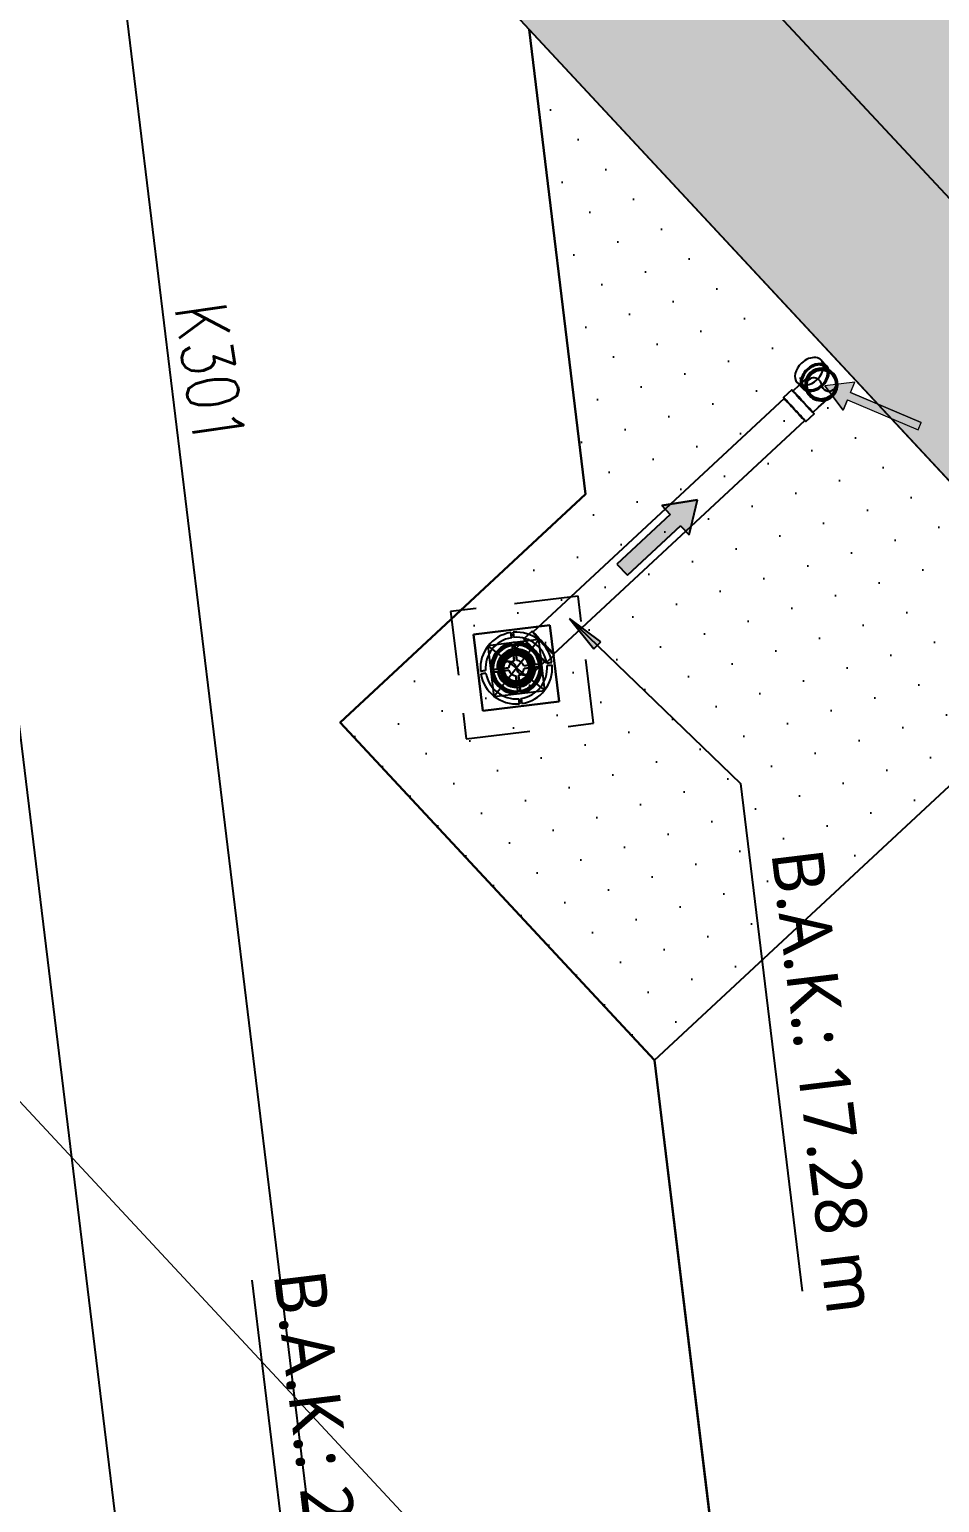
# Model space of a CAD drawing. Header units: millimetres. Extents: x 400382 to 401500, y 4543975 to 4544133.
# Drawn here: x 400484.1 to 400487.64, y 4544027.38 to 4544033.12 of the extents above; entities that cross this region are included whole.
import ezdxf
from ezdxf.enums import TextEntityAlignment as Align

# ---------------------------------------------------------------- set-up
doc = ezdxf.new("R2010")
doc.units = ezdxf.units.MM
for name, pattern in [('ACAD_ISO05W100', [33, 24, -3, 0, -3, 0, -3]), ('AKS', [3, 2.5, -0.25, 0, -0.25]), ('CIZGI', [0.4, 0.25, -0.15])]:
    doc.linetypes.add(name, pattern=pattern)
doc.layers.add('A-DETL', color=90, linetype='Continuous', lineweight=15)
doc.layers.add('A-DETL-GENF', color=92, linetype='Continuous', lineweight=9)
for name, color, linetype in [('aks prota', 2, 'AKS'), ('iderzi_PROTA', 3, 'Continuous'), ('kiriş prota', 6, 'Continuous'), ('kolon tarama prota', 252, 'Continuous'), ('merdiven prota', 2, 'Continuous'), ('perde prota', 1, 'Continuous'), ('PRT-MI-a_fit_drainage', 10, 'Continuous'), ('TARAMA', 8, 'Continuous')]:
    doc.layers.add(name, color=color, linetype=linetype)
doc.styles.add('Segoe UI Light_1', font='', dxfattribs={"height": 199.9999999999999})
doc.styles.add('TKIRIS', font='romanstw.shx')
doc.styles.get('Segoe UI Light_1').set_extended_font_data('Segoe UI Light')

# ---------------------------------------------------------------- blocks, each defined once
blk = doc.blocks.new('Flow Direction - Flow Direction _25mm_-1035271-_17_70 m  ARA KAT')
at = {"layer": 'TARAMA'}
blk.add_hatch(color=256, dxfattribs=at).paths.add_polyline_path([(0, 1.015187933717243e-13), (-117.0416345659798, -78.02775637731982), (-117.0416345659799, -29.99999999999993), (-400.0000000000001, -29.99999999999991), (-400, 30.00000000000008), (-117.04163456598, 30.00000000000008), (-117.0416345659799, 78.02775637732009)], flags=0)
for p, q in [((-1.691979889528737e-14, 8.459899447643693e-14), (-117.0416345659799, 78.02775637732009)), ((-117.0416345659799, 78.02775637732012), (-117.04163456598, 30.00000000000008)), ((-117.0416345659798, 78.02775637732002), (0, 8.459899447643693e-14)), ((-117.0416345659798, 30.00000000000008), (-117.0416345659798, 78.02775637732002)), ((-117.04163456598, 30.00000000000009), (-400, 30.00000000000008)), ((-400, 30.00000000000008), (-400.0000000000001, -29.99999999999991)), ((-117.0416345659798, 30.00000000000008), (-399.9999999999999, 30.00000000000008)), ((-399.9999999999999, 30.00000000000008), (-400, -29.99999999999991)), ((-117.0416345659798, -78.02775637731985), (0, 1.015187933717243e-13)), ((-117.0416345659798, -78.02775637731985), (0, 8.459899447643693e-14)), ((-400.0000000000001, -29.99999999999991), (-117.0416345659799, -29.99999999999993)), ((-117.0416345659799, -29.99999999999993), (-400, -29.99999999999991)), ((-117.0416345659799, -29.99999999999993), (-117.0416345659798, -78.02775637731982)), ((-117.0416345659799, -29.99999999999993), (-117.0416345659798, -78.02775637731988))]:
    blk.add_line(p, q, dxfattribs=at)
blk = doc.blocks.new('Riser Direction1 - Flow Direction _25mm_ 2-2155046-_17_70 m  ARA KAT')
at = {"layer": 'A-DETL-GENF'}
blk.add_hatch(color=256, dxfattribs=at).paths.add_polyline_path([(-3.383959779057477e-14, -8.353062558512092e-14), (118, -4.060751734868973e-13), (96.00587391054631, -38.09494385501035), (354.8603263417587, -187.5446316471047), (339.848578520666, -213.5457415836484), (80.9941260894537, -64.09605379155403), (58.99999999999961, -102.1909976465643)], flags=0)
for p, q in [((-1.691979889528738e-14, -1.015187933717243e-13), (58.99999999999961, -102.1909976465643)), ((118, -4.060751734868973e-13), (-3.383959779057477e-14, -8.353062558512092e-14)), ((118, -4.060751734868973e-13), (-3.383959779057477e-14, -8.353062558512096e-14)), ((58.99999999999961, -102.1909976465643), (-1.691979889528738e-14, -1.015187933717243e-13)), ((96.00587391054631, -38.09494385501034), (118, -4.060751734868973e-13)), ((96.00587391054631, -38.09494385501034), (118, -3.976152740392536e-13)), ((354.8603263417587, -187.5446316471047), (96.00587391054631, -38.09494385501035)), ((96.00587391054633, -38.09494385501034), (354.8603263417587, -187.5446316471048)), ((58.99999999999961, -102.1909976465644), (80.9941260894537, -64.09605379155403)), ((80.9941260894537, -64.09605379155401), (58.99999999999961, -102.1909976465644)), ((80.9941260894537, -64.09605379155403), (339.848578520666, -213.5457415836484)), ((80.99412608945369, -64.096053791554), (339.848578520666, -213.5457415836484)), ((339.848578520666, -213.5457415836484), (354.8603263417587, -187.5446316471047)), ((339.848578520666, -213.5457415836484), (354.8603263417587, -187.5446316471047))]:
    blk.add_line(p, q, dxfattribs=at)
blk = doc.blocks.new('17.60 mekanik')
at = {"layer": 'kolon tarama prota'}
blk.add_hatch(color=256, dxfattribs=at).paths.add_polyline_path([(141917.8479183302, 63431.37157536528), (141932.9329541043, 63430.21335206205), (141932.7187142243, 63434.15711211848)], flags=0)
for p, q in [((141914.0819018368, 63571.77016613678), (141910.8890863937, 63571.77016613678)), ((141910.8890863937, 63559.01936613678), (141914.0819018368, 63559.01936613678)), ((141911.4703751276, 63555.55275822488), (141911.4703751276, 63551.10798045821)), ((141924.2211751276, 63551.10798045821), (141924.2211751276, 63555.55275822488)), ((141911.9457751286, 63551.1078748521), (141911.9481694586, 63417.34148582058)), ((141923.7481694567, 63417.34169703279), (141923.7457751267, 63551.10808606431)), ((141917.8479183302, 63431.37157536528), (142010.3435570701, 63436.39628636815)), ((141932.7187142243, 63434.15711211848), (141917.8479183302, 63431.37157536528)), ((141932.9329541043, 63430.21335206205), (141932.7187142243, 63434.15711211848)), ((142010.3435570701, 63436.39628636815), (142171.6539993496, 63319.19738984072)), ((141917.8479183302, 63431.37157536528), (141932.9329541043, 63430.21335206205)), ((141914.5296933264, 63424.00683944812), (141896.8961357576, 63399.73632961687)), ((141896.8961357576, 63399.73632961687), (141914.5296933264, 63424.00683944812)), ((141938.8002031577, 63406.37328187934), (141914.5296933264, 63424.00683944812)), ((141914.5296933264, 63424.00683944812), (141938.8002031577, 63406.37328187934)), ((141914.5296933264, 63424.00683944812), (141914.5296933264, 63424.00683944812)), ((141911.4727694577, 63417.34159142668), (141911.4727694577, 63412.89681366002)), ((141924.2235694577, 63412.89681366002), (141924.2235694577, 63417.34159142668)), ((141925.6674047354, 63414.66771062464), (141924.4909585652, 63413.04847138555)), ((141924.4909585652, 63413.04847138555), (141925.6674047354, 63414.66771062464)), ((141925.6674047354, 63414.66771062464), (141925.6674047354, 63414.66771062464)), ((141906.2352645811, 63410.87404102585), (141907.8545038202, 63409.69759485563)), ((141907.8545038202, 63409.69759485563), (141906.2352645811, 63410.87404102585)), ((141906.2352645811, 63410.87404102585), (141906.2352645811, 63410.87404102585)), ((141908.4422890725, 63410.50661185), (141906.8230498334, 63411.68305802022)), ((141906.8230498334, 63411.68305802022), (141908.4422890725, 63410.50661185)), ((141906.8230498334, 63411.68305802022), (141906.8230498334, 63411.68305802022)), ((141907.8545038202, 63409.69759485563), (141907.8545038202, 63409.69759485563)), ((141908.4422890725, 63410.50661185), (141908.4422890725, 63410.50661185)), ((141912.0879332577, 63407.85789630745), (141910.4670529798, 63409.0355347622)), ((141910.4670529798, 63409.0355347622), (141912.0879332577, 63407.85789630745)), ((141910.4670529798, 63409.0355347622), (141910.4670529798, 63409.0355347622)), ((141923.0198814774, 63411.02370747828), (141921.8422430226, 63409.40282720031)), ((141921.8422430226, 63409.40282720031), (141923.0198814774, 63411.02370747828)), ((141921.8422430226, 63409.40282720031), (141921.8422430226, 63409.40282720031)), ((141922.651260017, 63408.81504194802), (141923.8288984718, 63410.43592222599)), ((141923.8288984718, 63410.43592222599), (141922.651260017, 63408.81504194802)), ((141922.651260017, 63408.81504194802), (141922.651260017, 63408.81504194802)), ((141923.0198814774, 63411.02370747828), (141923.0198814774, 63411.02370747828)), ((141923.8288984718, 63410.43592222599), (141923.8288984718, 63410.43592222599)), ((141924.4909585652, 63413.04847138555), (141924.4909585652, 63413.04847138555)), ((141925.2999755596, 63412.46068613326), (141926.4764217298, 63414.07992537235)), ((141926.4764217298, 63414.07992537235), (141925.2999755596, 63412.46068613326)), ((141925.2999755596, 63412.46068613326), (141925.2999755596, 63412.46068613326)), ((141926.4764217298, 63414.07992537235), (141926.4764217298, 63414.07992537235)), ((141909.8792677275, 63408.22651776783), (141911.5001480055, 63407.04887931308)), ((141911.5001480055, 63407.04887931308), (141909.8792677275, 63408.22651776783)), ((141909.8792677275, 63408.22651776783), (141909.8792677275, 63408.22651776783)), ((141911.5001480055, 63407.04887931308), (141911.5001480055, 63407.04887931308)), ((141912.0879332577, 63407.85789630745), (141912.0879332577, 63407.85789630745)), ((141913.5294681025, 63405.57449195966), (141915.1611722892, 63404.38898947486)), ((141915.1611722892, 63404.38898947486), (141913.5294681025, 63405.57449195966)), ((141913.5294681025, 63405.57449195966), (141913.5294681025, 63405.57449195966)), ((141915.7489575415, 63405.19800646924), (141914.1172533548, 63406.38350895404)), ((141914.1172533548, 63406.38350895404), (141915.7489575415, 63405.19800646924)), ((141914.1172533548, 63406.38350895404), (141914.1172533548, 63406.38350895404)), ((141915.1611722892, 63404.38898947486), (141915.1611722892, 63404.38898947486)), ((141915.7489575415, 63405.19800646924), (141915.7489575415, 63405.19800646924)), ((141920.3678556692, 63407.3735071033), (141919.1823531844, 63405.74180291656)), ((141919.1823531844, 63405.74180291656), (141920.3678556692, 63407.3735071033)), ((141919.1823531844, 63405.74180291656), (141919.1823531844, 63405.74180291656)), ((141919.9913701788, 63405.15401766427), (141921.1768726636, 63406.785721851)), ((141921.1768726636, 63406.785721851), (141919.9913701788, 63405.15401766427)), ((141919.9913701788, 63405.15401766427), (141919.9913701788, 63405.15401766427)), ((141920.3678556692, 63407.3735071033), (141920.3678556692, 63407.3735071033)), ((141921.1666455889, 63382.1027720481), (141938.8002031577, 63406.37328187934)), ((141938.8002031577, 63406.37328187934), (141921.1666455889, 63382.1027720481)), ((141921.1768726636, 63406.785721851), (141921.1768726636, 63406.785721851)), ((141938.8002031577, 63406.37328187934), (141938.8002031577, 63406.37328187934)), ((141896.8961357576, 63399.73632961687), (141921.1666455889, 63382.1027720481)), ((141921.1666455889, 63382.1027720481), (141896.8961357576, 63399.73632961687)), ((141896.8961357576, 63399.73632961687), (141896.8961357576, 63399.73632961687)), ((141913.0450788983, 63397.2945695482), (141911.8674404436, 63395.67368927023)), ((141911.8674404436, 63395.67368927023), (141913.0450788983, 63397.2945695482)), ((141913.0450788983, 63397.2945695482), (141913.0450788983, 63397.2945695482)), ((141915.7049687365, 63400.95559383195), (141914.5194662517, 63399.32388964521)), ((141914.5194662517, 63399.32388964521), (141915.7049687365, 63400.95559383195)), ((141914.5194662517, 63399.32388964521), (141914.5194662517, 63399.32388964521)), ((141915.3284832461, 63398.73610439292), (141916.5139857309, 63400.36780857966)), ((141916.5139857309, 63400.36780857966), (141915.3284832461, 63398.73610439292)), ((141915.3284832461, 63398.73610439292), (141915.3284832461, 63398.73610439292)), ((141915.7049687365, 63400.95559383195), (141915.7049687365, 63400.95559383195)), ((141916.5139857309, 63400.36780857966), (141916.5139857309, 63400.36780857966)), ((141919.9473813738, 63400.91160502697), (141921.5790855605, 63399.72610254218)), ((141921.5790855605, 63399.72610254218), (141919.9473813738, 63400.91160502697)), ((141919.9473813738, 63400.91160502697), (141919.9473813738, 63400.91160502697)), ((141922.1668708129, 63400.53511953656), (141920.5351666261, 63401.72062202135)), ((141920.5351666261, 63401.72062202135), (141922.1668708129, 63400.53511953656)), ((141920.5351666261, 63401.72062202135), (141920.5351666261, 63401.72062202135)), ((141921.5790855605, 63399.72610254218), (141921.5790855605, 63399.72610254218)), ((141922.1668708129, 63400.53511953656), (141922.1668708129, 63400.53511953656)), ((141923.6084056576, 63398.25171518877), (141925.2292859355, 63397.07407673402)), ((141925.2292859355, 63397.07407673402), (141923.6084056576, 63398.25171518877)), ((141923.6084056576, 63398.25171518877), (141923.6084056576, 63398.25171518877)), ((141925.8170711878, 63397.88309372839), (141924.1961909099, 63399.06073218314)), ((141924.1961909099, 63399.06073218314), (141925.8170711878, 63397.88309372839)), ((141924.1961909099, 63399.06073218314), (141924.1961909099, 63399.06073218314)), ((141925.8170711878, 63397.88309372839), (141925.8170711878, 63397.88309372839)), ((141910.3963633558, 63393.64892536296), (141909.2199171855, 63392.02968612387)), ((141909.2199171855, 63392.02968612387), (141910.3963633558, 63393.64892536296)), ((141909.2199171855, 63392.02968612387), (141909.2199171855, 63392.02968612387)), ((141910.0289341799, 63391.44190087158), (141911.2053803501, 63393.06114011067)), ((141911.2053803501, 63393.06114011067), (141910.0289341799, 63391.44190087158)), ((141910.0289341799, 63391.44190087158), (141910.0289341799, 63391.44190087158)), ((141910.3963633558, 63393.64892536296), (141910.3963633558, 63393.64892536296)), ((141911.2053803501, 63393.06114011067), (141911.2053803501, 63393.06114011067)), ((141911.8674404436, 63395.67368927023), (141911.8674404436, 63395.67368927023)), ((141912.6764574379, 63395.08590401793), (141913.8540958927, 63396.70678429591)), ((141913.8540958927, 63396.70678429591), (141912.6764574379, 63395.08590401793)), ((141912.6764574379, 63395.08590401793), (141912.6764574379, 63395.08590401793)), ((141913.8540958927, 63396.70678429591), (141913.8540958927, 63396.70678429591)), ((141925.2292859355, 63397.07407673402), (141925.2292859355, 63397.07407673402)), ((141927.2540498428, 63395.60299964622), (141928.8732890819, 63394.426553476)), ((141928.8732890819, 63394.426553476), (141927.2540498428, 63395.60299964622)), ((141927.2540498428, 63395.60299964622), (141927.2540498428, 63395.60299964622)), ((141929.4610743342, 63395.23557047037), (141927.8418350951, 63396.41201664059)), ((141927.8418350951, 63396.41201664059), (141929.4610743342, 63395.23557047037)), ((141927.8418350951, 63396.41201664059), (141927.8418350951, 63396.41201664059)), ((141928.8732890819, 63394.426553476), (141928.8732890819, 63394.426553476)), ((141929.4610743342, 63395.23557047037), (141929.4610743342, 63395.23557047037)), ((141921.1666455889, 63382.1027720481), (141921.1666455889, 63382.1027720481)), ((142171.5121111291, 63056.88813868423), (142022.4640130315, 63165.17792067042))]:
    blk.add_line(p, q, dxfattribs=at)
at = {"layer": 'kolon tarama prota', "flags": 128}
for points in [[(141912.1307751276, 63565.39476613679), (141912.6004471828, 63567.66363364092), (141913.9322658543, 63569.55957947801), (141915.9073272006, 63570.77097712911), (141917.8457751276, 63571.10976613678)], [(141914.0819018368, 63571.10976613678), (141916.186796395, 63571.10976613678), (141917.472206111, 63571.10976613678), (141917.8457751276, 63571.10976613678)], [(141917.8457751276, 63571.10976613678), (141920.1146426318, 63570.64009408159), (141922.0105884689, 63569.30827541015), (141923.22198612, 63567.33321406384), (141923.5607751276, 63565.39476613678)], [(141912.1307751276, 63565.39476613679), (141912.1307751276, 63564.92230652401), (141912.1307751276, 63563.54983437919), (141912.1307751276, 63561.40780145799), (141912.1307751276, 63558.69980530252), (141912.1307751276, 63555.68323755029), (141912.1307751276, 63555.55275822488)], [(141917.8457751276, 63559.67976613678), (141915.5769076235, 63560.14943819197), (141913.6809617864, 63561.48125686342), (141912.4695641353, 63563.45631820972), (141912.1307751276, 63565.39476613679)], [(141923.5607751276, 63565.39476613678), (141923.0911030725, 63563.12589863264), (141921.759284401, 63561.22995279555), (141919.7842230547, 63560.01855514445), (141917.8457751276, 63559.67976613678)], [(141923.5607751276, 63555.55275822488), (141923.5607751276, 63558.57618529831), (141923.5607751276, 63561.30279070132), (141923.5607751276, 63563.47341401072), (141923.5607751276, 63564.88174020392), (141923.5607751276, 63565.39390964292), (141923.5607751276, 63565.39476613679)], [(141917.8457751276, 63559.67976613678), (141917.372573121, 63559.67976613678), (141915.9891691362, 63559.67976613678), (141914.0819018368, 63559.67976613678)], [(141912.1331694577, 63403.05480574811), (141912.1331694577, 63403.52726536089), (141912.1331694577, 63404.89973750571), (141912.1331694577, 63407.04177042691), (141912.1331694577, 63409.74976658238), (141912.1331694577, 63412.76633433461), (141912.1331694577, 63412.89681366002)], [(141912.1331694577, 63403.05480574811), (141912.6028415129, 63405.32367325225), (141913.9346601843, 63407.21961908934), (141915.9097215306, 63408.43101674044), (141917.8481694577, 63408.76980574811)], [(141917.8481694577, 63408.76980574811), (141920.1170369618, 63408.30013369292), (141922.0129827989, 63406.96831502148), (141923.22438045, 63404.99325367517), (141923.5631694577, 63403.05480574811)], [(141923.5631694577, 63412.89681366002), (141923.5631694577, 63409.87338658659), (141923.5631694577, 63407.14678118358), (141923.5631694577, 63404.97615787417), (141923.5631694577, 63403.56783168097), (141923.5631694577, 63403.05566224198), (141923.5631694577, 63403.05480574811)], [(141917.8481694577, 63397.33980574811), (141915.5793019535, 63397.8094778033), (141913.6833561164, 63399.14129647474), (141912.4719584653, 63401.11635782105), (141912.1331694577, 63403.05480574811)], [(141923.5631694577, 63403.05480574811), (141923.0934974025, 63400.78593824396), (141921.761678731, 63398.88999240688), (141919.7866173847, 63397.67859475578), (141917.8481694577, 63397.33980574811)]]:
    blk.add_lwpolyline(points, dxfattribs=at)
at = {"layer": 'kolon tarama prota'}
for centre, radius, start, end in [((141917.8457751276, 63565.39476613679), 6.375400000000792, 90, 270), ((141917.8457751276, 63565.39476613679), 6.375400000000792, 90, 270), ((141917.8457751276, 63565.39476613678), 6.37540000000197, 0, 180), ((141917.8457751276, 63565.39476613678), 6.375399999999615, 0, 180), ((141917.8457751276, 63565.39476613679), 5.715000000001502, 90, 270), ((141917.8457751276, 63565.39476613678), 5.715000000001502, 0, 180), ((141917.8457751276, 63565.39476613678), 5.9, 323.9999999985069, 143.9999999985069), ((141917.8457751276, 63565.39476613679), 6.375400000000792, 270, 90), ((141917.8457751276, 63565.39476613679), 6.375400000002291, 270, 90), ((141917.8457751276, 63565.39476613679), 5.71499999999947, 270, 90), ((141919.5797416219, 63567.78136627019), 2.95, 233.9999999942119, 53.99999999421196), ((141917.8457751276, 63565.39476613678), 6.37539999999876, 180, 0), ((141917.8457751276, 63565.39476613678), 6.375400000001115, 180, 0), ((141917.8457751276, 63565.39476613678), 5.9, 143.9999999985069, 323.9999999985069), ((141917.8457751276, 63565.39476613678), 5.715000000000646, 180, 0), ((141916.1118086334, 63563.00816600338), 2.949999999998545, 53.99999999421196, 233.9999999942119), ((141917.8481694577, 63403.05480574811), 14, 56.04671310135312, 141.9532868987612), ((141917.8481694577, 63403.05480574811), 14, 56.04671310135312, 141.9532868987612), ((141917.8481694577, 63403.05480574811), 12, 56.38801545882558, 141.6119845348579), ((141917.8481694577, 63403.05480574811), 12.00000000000001, 56.38801545882558, 141.6119845348579), ((141917.8481694577, 63403.05480574811), 14, 146.0467131002235, 231.9532868973338), ((141917.8481694577, 63403.05480574811), 14.00000000000001, 146.0467131002235, 231.9532868973338), ((141917.8481694577, 63403.05480574811), 12, 146.3880154599897, 231.6119845309114), ((141917.8481694577, 63403.05480574811), 12, 146.3880154599897, 231.6119845309114), ((141917.8481694577, 63403.05480574811), 10.00000000000001, 143.9999999985069, 323.9999999985069), ((141917.8481694577, 63403.05480574811), 10.00000000000001, 143.9999999985069, 323.9999999985069), ((141917.8481694577, 63403.05480574811), 10.00000000000001, 323.9999999985069, 143.9999999985069), ((141917.8481694577, 63403.05480574811), 10.00000000000001, 323.9999999985069, 143.9999999985069), ((141917.8481694577, 63403.05480574811), 9.5, 57.01696130850337, 140.9830386868458), ((141917.8481694577, 63403.05480574811), 9.500000000000002, 57.01696130850337, 140.9830386868458), ((141917.8481694577, 63403.05480574811), 9.000000000000009, 323.9999999985069, 143.9999999985069), ((141917.8481694577, 63403.05480574811), 9.000000000000009, 323.9999999985069, 143.9999999985069), ((141917.8481694577, 63403.05480574811), 6.375399999999856, 90, 270), ((141917.8481694577, 63403.05480574811), 6.375400000000006, 90, 270), ((141917.8481694577, 63403.05480574811), 7.499999999999999, 57.82255372635625, 140.1774462721928), ((141917.8481694577, 63403.05480574811), 7.500000000000004, 57.82255372635625, 140.1774462721928), ((141917.8481694577, 63403.05480574811), 5.715000000000958, 90, 270), ((141917.8481694577, 63403.05480574811), 5.9, 323.9999999985069, 143.9999999985069), ((141917.8481694577, 63403.05480574811), 6.375400000000474, 270, 90), ((141917.8481694577, 63403.05480574811), 6.375400000000305, 270, 90), ((141917.8481694577, 63403.05480574811), 5.714999999999193, 270, 90), ((141917.8481694577, 63403.05480574811), 7.500000000000002, 327.8225537276646, 50.17744627219283), ((141917.8481694577, 63403.05480574811), 7.5, 327.8225537276646, 50.17744627219283), ((141917.8481694577, 63403.05480574811), 9.500000000000002, 327.0169613130423, 50.98303868623125), ((141917.8481694577, 63403.05480574811), 9.500000000000004, 327.0169613130423, 50.98303868623125), ((141917.8481694577, 63403.05480574811), 12, 326.3880154599897, 51.61198453091146), ((141917.8481694577, 63403.05480574811), 12, 326.3880154599897, 51.61198453091146), ((141917.8481694577, 63403.05480574811), 14, 326.0467131002234, 51.9532868973338), ((141917.8481694577, 63403.05480574811), 14, 326.0467131002234, 51.9532868973338), ((141917.8481694577, 63403.05480574811), 9.499999999999998, 147.0169613130423, 230.9830386862312), ((141917.8481694577, 63403.05480574811), 9.5, 147.0169613130423, 230.9830386862312), ((141917.8481694577, 63403.05480574811), 9.000000000000007, 143.9999999985069, 323.9999999985069), ((141917.8481694577, 63403.05480574811), 9.000000000000007, 143.9999999985069, 323.9999999985069), ((141917.8481694577, 63403.05480574811), 7.5, 147.8225537276647, 230.1774462721928), ((141917.8481694577, 63403.05480574811), 7.499999999999999, 147.8225537276647, 230.1774462721928), ((141917.8481694577, 63403.05480574811), 5.900000000000729, 143.9999999985069, 323.9999999985069), ((141917.8481694577, 63403.05480574811), 5.000000000000004, 143.9999999985069, 323.9999999985069), ((141917.8481694577, 63403.05480574811), 5.000000000000004, 143.9999999985069, 323.9999999985069), ((141917.8481694577, 63403.05480574811), 5, 149.7391704761343, 228.2608295239611), ((141917.8481694577, 63403.05480574811), 5.000000000000001, 149.7391704761343, 228.2608295239611), ((141916.1142029634, 63400.6682056147), 2.949999999998243, 53.99999999421196, 233.9999999942119), ((141917.8481694577, 63403.05480574811), 5.000000000000004, 323.9999999985069, 143.9999999985069), ((141917.8481694577, 63403.05480574811), 5.000000000000004, 323.9999999985069, 143.9999999985069), ((141917.8481694577, 63403.05480574811), 5.000000000000001, 59.73917047613427, 138.2608295180751), ((141917.8481694577, 63403.05480574811), 5, 59.73917047613427, 138.2608295180751), ((141917.8481694577, 63403.05480574811), 3.000000000000001, 153.5940682266306, 224.4059317732015), ((141917.8481694577, 63403.05480574811), 3, 153.5940682266306, 224.4059317732015), ((141917.8481694577, 63403.05480574811), 3, 63.59406821916283, 134.4059317732015), ((141917.8481694577, 63403.05480574811), 3.000000000000002, 63.59406821916283, 134.4059317732015), ((141919.5821359519, 63405.44140588152), 2.950000000000301, 233.9999999942119, 53.99999999421196), ((141917.8481694577, 63403.05480574811), 3.000000000000001, 333.5940682266306, 44.40593177320152), ((141917.8481694577, 63403.05480574811), 3, 333.5940682266306, 44.40593177320152), ((141917.8481694577, 63403.05480574811), 4.999999999999999, 329.7391704761342, 48.26082952396113), ((141917.8481694577, 63403.05480574811), 5.000000000000002, 329.7391704761342, 48.26082952396113), ((141917.8481694577, 63403.05480574811), 7.499999999999999, 237.8225537263562, 320.1774462721929), ((141917.8481694577, 63403.05480574811), 7.500000000000002, 237.8225537263562, 320.1774462721929), ((141917.8481694577, 63403.05480574811), 5.000000000000003, 239.7391704761343, 318.2608295180751), ((141917.8481694577, 63403.05480574811), 4.999999999999999, 239.7391704761343, 318.2608295180751), ((141917.8481694577, 63403.05480574811), 2.999999999999999, 243.5940682191628, 314.4059317732015), ((141917.8481694577, 63403.05480574811), 3.000000000000001, 243.5940682191628, 314.4059317732015), ((141917.8481694577, 63403.05480574811), 14.00000000000001, 236.0467131013531, 321.9532868987612), ((141917.8481694577, 63403.05480574811), 14, 236.0467131013531, 321.9532868987612), ((141917.8481694577, 63403.05480574811), 12, 236.3880154588255, 321.6119845348579), ((141917.8481694577, 63403.05480574811), 12, 236.3880154588255, 321.6119845348579), ((141917.8481694577, 63403.05480574811), 9.500000000000002, 237.0169613085033, 320.9830386868458), ((141917.8481694577, 63403.05480574811), 9.499999999999998, 237.0169613085033, 320.9830386868458)]:
    blk.add_arc(centre, radius, start, end, dxfattribs=at)
for centre, major_axis, ratio, start_param, end_param in [((141910.8890863937, 63565.39476613678), (-8.440653176399792e-13, 6.375399999999614), 0.6957400217152956, 4.712388980384681, 7.853981633974524), ((141914.0819018368, 63565.39476613678), (3.808911103187404e-13, 6.375400000000794), 0.6957400217148482, 4.712388980384814, 7.853981633974345), ((141914.0819018368, 63565.39476613678), (-1.013998260357685e-12, 5.715000000001502), 0.6957400217148809, 4.712388980384508, 7.853981633974309), ((141910.8890863937, 63565.39476613678), (3.808911103187404e-13, 6.375400000000794), 0.6957400217148482, 1.570796326795072, 4.712388980384814), ((141914.0819018368, 63565.39476613678), (-1.305469995993315e-12, 6.375399999998762), 0.6957400217154392, 1.570796326794575, 4.712388980384631), ((141914.0819018368, 63565.39476613678), (-3.898163042359207e-13, 5.714999999999463), 0.6957400217151284, 1.570796326794798, 4.712388980384585), ((141917.8457751276, 63555.55275822488), (-6.375400000000364, 4.034526046581507e-13), 0.009999500037323807, 4.712388980384548, 7.85398163397461), ((141917.8457751276, 63555.55275822488), (-5.714999999999463, 3.569020079474353e-15), 0.009999500037772592, 4.712388980384651, 7.853981633974744), ((141917.8457751276, 63555.55275822488), (-6.37540000000197, 6.511866601501616e-13), 0.009999500037690607, 1.570796326795024, 4.712388980384548), ((141917.8457751276, 63555.55275822488), (-5.715000000000646, 8.755995928312212e-13), 0.009999500037358534, 1.570796326795159, 4.712388980384653), ((141917.8457751276, 63551.10798045821), (-6.375400000000792, -1.977448621515411e-13), 0.009999500037188974, 4.712388980384631, 7.853981633974481), ((141917.8457751276, 63551.10798045821), (5.899999999053629, 0.0001056061051896347), 0.009999500035661307, 1.570796326794799, 3.141592653589703), ((141917.8457751276, 63551.10798045821), (5.899999999053629, 0.0001056061051740777), 0.009999500036150796, 3.141592653589961, 4.71238898038484), ((141917.8457751276, 63551.10798045821), (5.89999999905395, 0.0001056061031578144), 0.009999500035660762, 0, 1.570796326794802), ((141917.8457751276, 63551.10798045821), (-6.375400000000365, 3.937201953352568e-13), 0.009999500037508467, 1.570796326794896, 4.712388980384632), ((141917.8457751276, 63551.10798045821), (5.89999999905395, 0.0001056061031426667), 0.00999950003615025, 4.712388980384843, 6.283185307179743), ((141917.8481694577, 63417.34159142668), (-6.375400000001537, 1.243094099878961e-13), 0.009999500037314453, 4.712388980384912, 7.853981633974369), ((141917.8481694577, 63417.34159142668), (5.899999999054807, 0.000105606104335249), 0.00999950003565931, 1.5707963267948, 3.141592653589685), ((141917.8481694577, 63417.34159142668), (5.899999999054807, 0.0001056061043299268), 0.009999500036003825, 3.141592653589763, 4.712388980384642), ((141917.8481694577, 63417.34159142668), (5.89999999905395, 0.0001056061031578144), 0.009999500035660762, 0, 1.570796326794802), ((141917.8481694577, 63417.34159142668), (6.375399999998625, -1.384656417302267e-13), 0.009999500037547272, 4.712388980384571, 7.853981633974707), ((141917.8481694577, 63417.34159142668), (5.89999999905395, 0.0001056061031541299), 0.009999500036005273, 4.712388980384643, 6.283185307179532), ((141917.8481694577, 63412.89681366002), (-6.375400000000081, 1.251941744717671e-13), 0.009999500037544991, 4.712388980384569, 7.853981633974483), ((141917.8481694577, 63412.89681366002), (-5.714999999999417, 1.110361802503121e-13), 0.009999500037539034, 4.712388980384556, 7.853981633974674), ((141917.8481694577, 63412.89681366002), (-6.375399999999717, 1.243094099878606e-13), 0.009999500037545562, 1.570796326794897, 4.712388980384569), ((141917.8481694577, 63412.89681366002), (5.71499999999978, -1.209501249155263e-13), 0.0099995000375384, 4.712388980384876, 7.853981633974358)]:
    blk.add_ellipse(centre, major_axis=major_axis, ratio=ratio, start_param=start_param, end_param=end_param, dxfattribs=at)
at = {"layer": 'kolon tarama prota', "xscale": 0.1, "yscale": 0.1, "zscale": 0.1}
for name, p, rotation in [('Riser Direction1 - Flow Direction _25mm_ 2-2155046-_17_70 m  ARA KAT', (141919.1704391147, 63566.03368318312), 53.99999999999887), ('Flow Direction - Flow Direction _25mm_-1035271-_17_70 m  ARA KAT', (141917.8467006828, 63499.39908714284), 89.99999999999984)]:
    blk.add_blockref(name, p, dxfattribs=dict(at, rotation=rotation))
at = {"layer": 'kolon tarama prota', "char_height": 20, "attachment_point": 1, "rotation": 323.999999999999, "line_spacing_factor": 1.142578849721707, "style": 'Segoe UI Light_1'}
for s, insert, width in [('B.A.K.: 17.28 m', (142049.8750017544, 63443.01883412077), 207.1240739468078), ('B.A.K.: 23.31 m', (142038.0484395774, 63189.19899551954), 207.6268022816302)]:
    blk.add_mtext(s, dxfattribs=dict(at, insert=insert, width=width))
blk = doc.blocks.new('YER SUZGECI_20x20')
at = {"color": 2}
blk.add_lwpolyline([(-20, 0), (0, 0), (0, 20), (-20, 20)], close=True, dxfattribs=at)
for points in [[(0, 20), (-20, 0)], [(-20, 20), (0, 0)]]:
    blk.add_lwpolyline(points, dxfattribs=at)
blk.add_circle((-10, 10), 7, dxfattribs=at)

msp = doc.modelspace()

# ---------------------------------------------------------------- hatches: boundary and pattern name
at = {"layer": 'kolon tarama prota'}
h = msp.add_hatch(color=256, dxfattribs=at)
h.dxf.hatch_style = 1
h.paths.add_polyline_path([(400518.6553771547, 4544000.264360633), (400484.8107421543, 4544036.654952744), (400485.1183865746, 4544034.121611849), (400516.7397574103, 4544000.121528585), (400498.5065390202, 4543983.163941871), (400490.4377242671, 4543991.839731889), (400489.1196602872, 4543990.613882247), (400489.8006878658, 4543989.881624481), (400490.0203651958, 4543990.085932754), (400498.2253854647, 4543981.263691183)])
h = msp.add_hatch(dxfattribs=at)
h.set_pattern_fill('DOTS', color=2, scale=0.1, angle=-47.07600604256839)
h.set_pattern_definition([(312.9239939574316, (398997.3648814894, 4544993.930188784), (0.1703024845293347, 0.04999016791465816), [0, -0.15875])])
h.paths.add_polyline_path([(400488.2756849513, 4544030.726806221), (400486.0453137024, 4544033.124956781), (400486.2652580212, 4544031.313794604), (400485.308169404, 4544030.423665782), (400486.533326433, 4544029.106346518)])

# ---------------------------------------------------------------- linework, layer by layer
at = {"layer": 'A-DETL', "color": 1, "lineweight": 5}
msp.add_lwpolyline([(400410.4979693992, 4544108.041349598), (400518.4062713203, 4543992.015663382)], dxfattribs=at)
at = {"layer": 'aks prota', "ltscale": 10}
for p, q in [((400524.7599808746, 4543992.599262114), (400411.7644162872, 4544114.094899495)), ((400490.074145942, 4543987.091367729), (400475.977604087, 4544103.171308074)), ((400512.2140643822, 4544006.088943115), (400428.1666244437, 4544096.458837923))]:
    msp.add_line(p, q, dxfattribs=at)
at = {"layer": 'iderzi_PROTA', "linetype": 'ACAD_ISO05W100', "lineweight": 30, "ltscale": 2}
msp.add_lwpolyline([(400486.2652580212, 4544031.313794604), (400486.0453137024, 4544033.124956781), (400486.2652405198, 4544031.313778327), (400485.3081695046, 4544030.423665674), (400486.5333266226, 4544029.106346314), (400486.8969103359, 4544026.112365507), (400486.9377082749, 4544025.804989517), (400486.9804386189, 4544025.424540207), (400487.0102408454, 4544025.179129613), (400486.053151011, 4544024.288999558), (400487.2824553642, 4544022.967221284), (400487.3971554223, 4544021.992997663), (400487.8909332328, 4544017.926945297), (400487.3408580711, 4544017.415354472), (400487.3408580711, 4544017.415354472)], dxfattribs=at)
at = {"layer": 'kiriş prota'}
msp.add_line((400485.1339971269, 4544021.550506557), (400483.3216992491, 4544036.47412625), dxfattribs=at)
for points in [[(400488.2756849513, 4544030.726806221), (400486.0453137024, 4544033.124956781), (400486.2652580212, 4544031.313794604), (400485.308169404, 4544030.423665782), (400486.533326433, 4544029.106346518), (400488.2756849513, 4544030.726806221)], [(400486.2652580212, 4544031.313794604), (400485.3081695046, 4544030.423665674), (400486.5333265807, 4544029.106346655)], [(400486.5333265807, 4544029.106346656), (400487.0102408454, 4544025.179129613), (400486.053151011, 4544024.288999558), (400487.2783097601, 4544022.971678739), (400487.8909332328, 4544017.926945297)]]:
    msp.add_lwpolyline(points, dxfattribs=at)
at = {"layer": 'perde prota'}
msp.add_lwpolyline([(400490.4377242671, 4543991.839731889), (400498.5065390202, 4543983.163941871), (400516.7397574103, 4544000.121528585), (400485.1183865746, 4544034.121611849), (400484.8107421543, 4544036.654952744), (400518.6553771547, 4544000.264360633), (400498.2253854647, 4543981.263691183), (400490.0203651958, 4543990.085932754), (400489.8006878658, 4543989.881624481), (400489.1196602872, 4543990.613882247)], dxfattribs=at)
at = {"layer": 'PRT-MI-a_fit_drainage', "color": 2, "linetype": 'CIZGI'}
msp.add_lwpolyline([(400486.2957991315, 4544030.419848686), (400486.2355228476, 4544030.91620216), (400485.7391693746, 4544030.855925875), (400485.7994456594, 4544030.359572402)], close=True, dxfattribs=at)

# ---------------------------------------------------------------- block references
at = {"layer": 'merdiven prota', "xscale": 0.01, "yscale": 0.01, "zscale": 0.01, "rotation": 312.9239939574316}
msp.add_blockref('17.60 mekanik', (399055.2216018136, 4544638.047343015), dxfattribs=at)
at = {"layer": 'PRT-MI-a_fit_drainage', "color": 2, "xscale": 0.01, "yscale": 0.01, "zscale": 0.01, "rotation": 96.92399395743851}
msp.add_blockref('YER SUZGECI_20x20', (400486.0824023411, 4544030.746505478), dxfattribs=at)

# ---------------------------------------------------------------- texts
at = {"layer": 'kiriş prota', "ltscale": 0.05, "style": 'TKIRIS', "width": 0.8}
msp.add_text('K301', height=0.2, rotation=278.1611430739446, dxfattribs=at).set_placement((400484.762552781, 4544032.057206681), align=Align.MIDDLE_LEFT)

doc.saveas('drawing.dxf')
